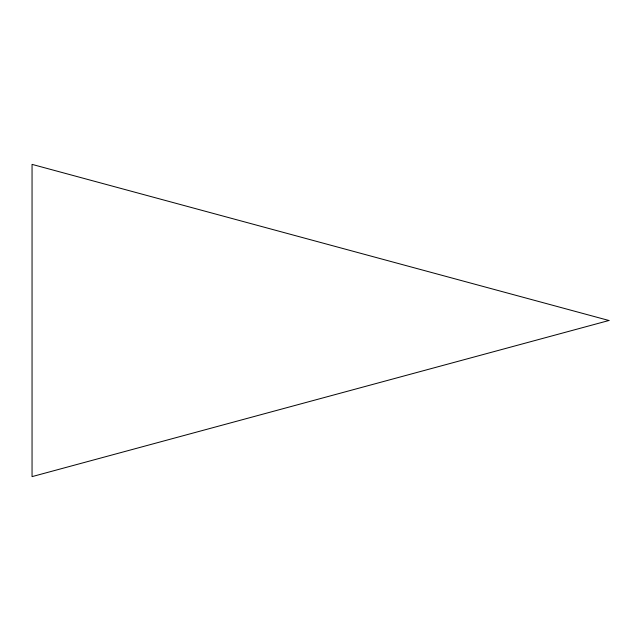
<?xml version="1.0" encoding="UTF-8"?>
<svg xmlns="http://www.w3.org/2000/svg" width="641" height="641" viewBox="0 0 641 641"><rect width="100%" height="100%" fill="white"/><g stroke="black" fill="none" stroke-linecap="round" stroke-linejoin="round"><path stroke-width="0.96" d="M608.95 320.5L32.05 476.624L32.05 164.376L608.95 320.5"/></g></svg>
